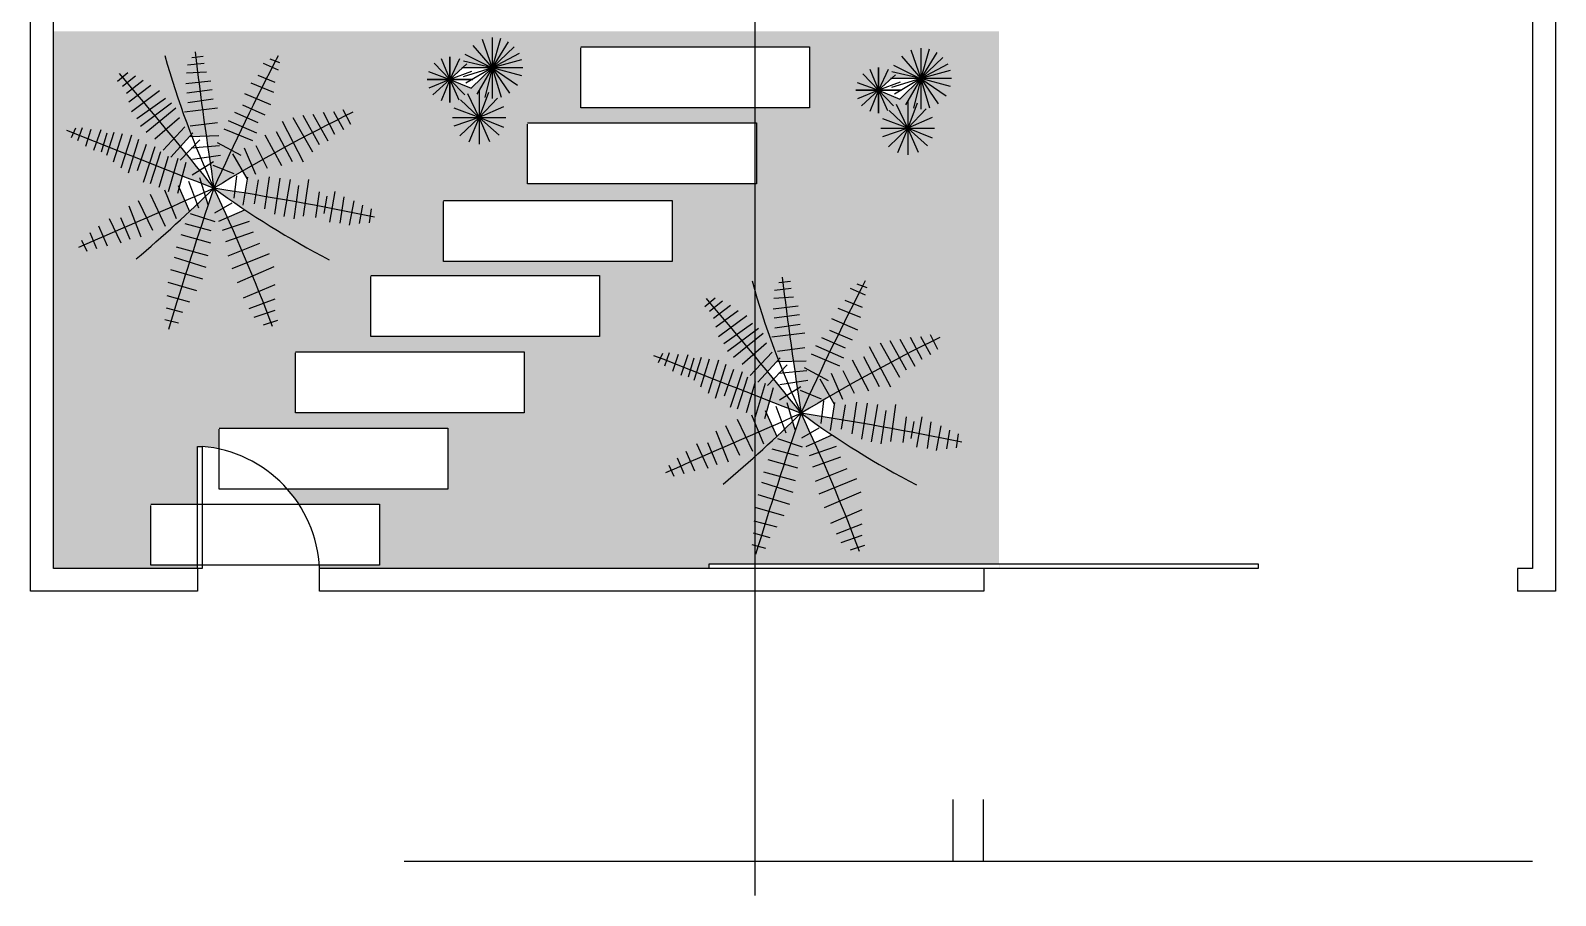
# Model space of a CAD drawing. Header units: metres. Extents: x 5374 to 27989, y 1840 to 7747.
# Drawn here: x 21878 to 22878, y 4856 to 5423 of the extents above; entities that cross this region are included whole.
import ezdxf

# ---------------------------------------------------------------- set-up
doc = ezdxf.new("R2010")
doc.units = ezdxf.units.M
for name, color, linetype in [('01', 1, 'Continuous'), ('02', 2, 'Continuous'), ('03', 3, 'Continuous'), ('05', 5, 'Continuous'), ('06', 6, 'Continuous'), ('Block1', 1, 'Continuous')]:
    doc.layers.add(name, color=color, linetype=linetype)

# ---------------------------------------------------------------- blocks, each defined once
blk = doc.blocks.new('Palmeira001')
at = {"layer": 'Block1'}
for p, q in [((-16.9, 82.3), (-6, 83.6)), ((-14, 87.3), (-6.5, 88.1)), ((32.7, 83.5), (42.6, 79.1)), ((37.1, 86.3), (43.6, 84)), ((-55.9, 77.1), (-62.7, 71.4)), ((-51, 75), (-59.5, 68.3)), ((-45.8, 72.2), (-56.9, 63.6)), ((-17.9, 70.1), (-1.5, 72)), ((-17.4, 77.1), (-4.4, 77.9)), ((24.7, 70.5), (39.5, 64.5)), ((29.3, 75.7), (40.5, 71)), ((-40.8, 68.8), (-55.4, 57.9)), ((-35.1, 65.4), (-53.6, 51.6)), ((-50.1, 47.3), (-31.3, 60.6)), ((-17.2, 64.1), (-0.6, 66.3)), ((-16.7, 57.6), (0, 60)), ((20.5, 63.7), (37.5, 56.3)), ((-47.7, 42.2), (-27.4, 57.4)), ((-24.4, 53.9), (-43.9, 38)), ((-18.7, 51.6), (2.9, 54.2)), ((14, 51.3), (29.4, 44.5)), ((19.2, 56.1), (33.9, 49.6)), ((65.3, 50.1), (75.2, 32.5)), ((72.1, 51.4), (79.6, 36.9)), ((78.9, 51.9), (85.4, 40)), ((85.1, 53.2), (90, 43.6)), ((-90.3, 40.8), (-93.2, 34.6)), ((-85.9, 41.1), (-89, 32.5)), ((-80.2, 40.1), (-83.8, 28.9)), ((-22.1, 47.6), (-38.2, 33.6)), ((-18.5, 41.7), (-32.8, 26.4)), ((-15, 42.3), (2.9, 44.6)), ((7.1, 40.5), (25.8, 32.7)), ((9.9, 45.9), (28.4, 37.9)), ((45.2, 45.4), (59.1, 18.8)), ((52.3, 47.8), (65.1, 25.3)), ((58.8, 49.3), (69.5, 30.1)), ((-73.7, 39.8), (-78.4, 26.3)), ((-69.8, 37.7), (-73.5, 25.1)), ((-65.1, 38), (-69.9, 23)), ((-59.7, 37.1), (-65.5, 18.6)), ((-53.6, 36.3), (-60.5, 14.6)), ((-48.9, 33.5), (-55.8, 11.3)), ((-43.9, 30.2), (-49.9, 12.8)), ((-13.3, 37.8), (-27.8, 21.9)), ((-8.7, 33.2), (-21.6, 19.8)), ((-14.8, 35.4), (3.8, 36)), ((2.6, 31.5), (18.2, 23.1)), ((33.9, 36.5), (44.8, 16.3)), ((41.4, 38.8), (51.8, 19.1)), ((-38.2, 28.7), (-46, 5.3)), ((-34.6, 25.3), (-41.3, 4.3)), ((-29.6, 22.2), (-35.6, 1.9)), ((-23.1, 21.1), (-29.6, -0.9)), ((-14.4, 27.9), (4.2, 29.6)), ((-13.5, 20.5), (4.9, 23.2)), ((12.7, 24.1), (22, 7.9)), ((20.3, 27.9), (27.7, 10.8)), ((27.9, 29.5), (35.4, 14.7)), ((-17.9, 18.3), (-23.4, -2)), ((0.3, 18.8), (-13.7, 10.1)), ((-0.2, 16.7), (13.6, 11.1)), ((-32, 0.5), (-24.2, -18.4)), ((-23, 3.4), (-15.5, -13.7)), ((-16.1, 6.2), (-9.6, -11.3)), ((-8.9, 8.6), (-3.5, -9.2)), ((15.3, 9.7), (13.5, -5.1)), ((22.5, 8.7), (19.5, -9.7)), ((27.1, -8.8), (29.7, 7.1)), ((33.9, -11.9), (37, 8.9)), ((40.4, -15.5), (44, 8.1)), ((46.6, -17.1), (50.8, 7.3)), ((53.1, -18.6), (56.2, 3.4)), ((62.5, 7.3), (59.1, -16.9)), ((-49.1, -6.5), (-39.8, -25.9)), ((-41.3, -2.3), (-31.4, -23.3)), ((12.2, -8.3), (0.8, -14.8)), ((69.5, -0.9), (67.2, -17.7)), ((74.5, -3.8), (72.5, -15)), ((76.5, -20.7), (79.9, -0.7)), ((83.3, -21.5), (85.9, -4.1)), ((89.3, -22.8), (92.4, -6.7)), ((96, -21.7), (98.1, -9.5)), ((-68.1, -18.3), (-60.6, -34.4)), ((-60.8, -17.6), (-54.7, -32)), ((-55.3, -10), (-47.4, -30.4)), ((-15, -15.1), (1.2, -20.4)), ((20.6, -12.8), (3.6, -20.4)), ((102.5, -21.2), (103.8, -11.9)), ((-80.8, -27.6), (-76.4, -38)), ((-75.1, -23.2), (-69.4, -36.2)), ((-21.3, -28.8), (-1.8, -34.3)), ((-18.6, -21.7), (-1.5, -26.3)), ((23.6, -20.3), (5.9, -26.3)), ((8.3, -33.5), (26.5, -27)), ((-86.3, -32.5), (-82.9, -39.8)), ((-24.2, -36.9), (-3.4, -42.6)), ((9.9, -42.9), (30.7, -34.6)), ((-25.5, -43.6), (-4.9, -50.2)), ((12.4, -51.2), (37, -41.2)), ((15.9, -60.3), (39.9, -49.9)), ((-27.9, -51.8), (-7, -58)), ((-30.4, -68.9), (-15.5, -73)), ((-29.8, -60.1), (-10.9, -65.5)), ((20, -70.4), (40.6, -61.6)), ((-30.9, -76.9), (-20, -79.8)), ((23.7, -77.4), (40.6, -70.9)), ((26.8, -83.1), (40.6, -78.4)), ((-31.7, -84.5), (-22.8, -86.8)), ((33, -88), (42.4, -84.9))]:
    blk.add_line(p, q, dxfattribs=at)
for centre, radius, start, end in [((2745.8, 428.6), 2778.3, 186.9825, 188.8424), ((501.9, 237.1), 553.9, 195.5712, 205.1652), ((1867.6, -850.3), 2052.3, 152.7817, 155.4769), ((-2304.9, -1838.4), 2949.7, 38.5934, 40.485), ((588.3, -966.7), 1132.7, 116.0095, 121.2603), ((9626.1, 24655.2), 26466.1, 248.44785, 248.67274), ((-15827.1, 36081.9), 39399.3, 293.54522, 293.68591), ((-601.1, 611.7), 856.8, 309.9791, 314.5951), ((2608.9, -888.2), 2756, 161.1661, 163.1881), ((355.6, 488.4), 602.6, 233.8996, 242.3675), ((-334.3, -2161), 2188.3, 78.3976, 81.2001), ((-1065.5, -503.1), 1179.4, 20.5464, 25.334)]:
    blk.add_arc(centre, radius, start, end, dxfattribs=at)
blk = doc.blocks.new('Planta057')
at = {"layer": 'Block1'}
for p, q in [((4.5, 67.6), (17.6, 29.8)), ((17.6, 69.8), (17.6, -10.2)), ((28.4, 68.3), (17.6, 29.8)), ((38.4, 64), (17.6, 29.8)), ((-49.5, 42.1), (-37.8, 14.5)), ((-37.8, -15.5), (-37.8, 44.5)), ((-37.8, 44.5), (-37.8, -15.5)), ((-25.2, 41.7), (-37.8, 14.5)), ((-18.2, 47.6), (17.7, 29.7)), ((-7.9, 59.3), (17.6, 29.8)), ((46.4, 57.6), (17.6, 29.8)), ((52.8, 48.8), (17.6, 29.8)), ((56.2, 40.3), (17.6, 29.8)), ((-65.9, 24.9), (-37.8, 14.5)), ((-58.6, 36.1), (-37.8, 14.5)), ((-15.8, 34.9), (-37.8, 14.5)), ((-9.7, 25), (-37.8, 14.5)), ((57.6, 29.8), (-22.4, 29.8)), ((17.6, 29.8), (-20.7, 18.2)), ((17.6, 29.8), (-20.3, 38.8)), ((17.6, 29.8), (-16.9, 9.6)), ((17.6, 29.8), (-10.1, 3)), ((17.6, 29.8), (-2.7, -4.6)), ((17.6, 29.8), (7.8, -9)), ((17.6, 29.8), (50.6, 7.3)), ((56.3, 19.6), (17.6, 29.8)), ((17.6, 29.8), (40.2, -3.2)), ((17.7, 29.7), (29.1, -8.5)), ((-7.8, 14.5), (-67.8, 14.5)), ((-67.8, 14.5), (-7.8, 14.5)), ((-37.8, 14.5), (-65.7, 3.2)), ((-37.8, 14.5), (-60.1, -5.7)), ((-37.8, 14.5), (-49.5, -13.2)), ((-37.8, 14.5), (-10.1, 3)), ((-37.8, 14.5), (-18.5, -5.7)), ((-37.8, 14.5), (-26, -12.1)), ((0.3, -35.2), (-24, -12.1)), ((0.3, -35.2), (-14.3, -4.1)), ((0.3, -0.2), (0.3, -70.2)), ((12.7, -2.5), (0.3, -35.2)), ((24.5, -9.9), (0.3, -35.2)), ((-34.7, -35.2), (35.3, -35.2)), ((0.3, -35.2), (-32.7, -46.7)), ((0.3, -35.2), (-32.4, -22.8)), ((0.3, -35.2), (-25, -59.4)), ((0.3, -35.2), (-12.9, -67.6)), ((32.4, -21.2), (0.3, -35.2)), ((26.5, -58.4), (0.3, -35.2)), ((32.8, -48.2), (0.3, -35.2)), ((14.6, -67.2), (0.3, -35.2))]:
    blk.add_line(p, q, dxfattribs=at)

msp = doc.modelspace()

# ---------------------------------------------------------------- hatches: boundary and pattern name
at = {"layer": '02', "true_color": 0x136734}
h = msp.add_hatch(dxfattribs=at)
h.set_pattern_fill('CROSS', color=116)
edge = h.paths.add_edge_path()
edge.add_line((22512.769, 5422.221), (22107.769, 5422.221))
edge.add_line((22107.769, 5422.221), (21892.769, 5422.221))
edge.add_line((21892.769, 5422.221), (21892.769, 5070.171))
edge.add_line((21892.769, 5070.171), (21987.262, 5070.171))
edge.add_line((21987.262, 5070.171), (21987.262, 5072.221))
edge.add_line((21987.262, 5072.221), (21956.604, 5072.221))
edge.add_line((21956.604, 5072.221), (21956.604, 5112.221))
edge.add_line((21956.604, 5112.221), (21987.262, 5112.221))
edge.add_line((21987.262, 5112.221), (21987.262, 5150.171))
edge.add_line((21987.262, 5150.171), (21990.262, 5150.171))
edge.add_arc((21983.308, 5066.421), 84.038, 77.561191, 85.253087, ccw=False)
edge.add_line((22001.409, 5148.487), (22001.409, 5162.221))
edge.add_line((22001.409, 5162.221), (22151.409, 5162.221))
edge.add_line((22151.409, 5162.221), (22151.409, 5122.221))
edge.add_line((22151.409, 5122.221), (22046.148, 5122.221))
edge.add_arc((21983.308, 5066.421), 84.038, 33.023397, 41.60373, ccw=False)
edge.add_line((22053.77, 5112.221), (22106.604, 5112.221))
edge.add_line((22106.604, 5112.221), (22106.604, 5072.221))
edge.add_line((22106.604, 5072.221), (22067.146, 5072.221))
edge.add_arc((21983.308, 5066.421), 84.038, 2.557532, 3.956998, ccw=False)
edge.add_line((22067.262, 5070.171), (22322.802, 5070.171))
edge.add_line((22322.802, 5070.171), (22322.802, 5073.171))
edge.add_line((22322.802, 5073.171), (22513.004, 5073.171))
edge.add_line((22513.004, 5073.171), (22513.004, 5070.171))
edge.add_line((22513.004, 5070.171), (22512.769, 5070.171))
edge.add_line((22512.769, 5070.171), (22512.769, 5422.221))
h.paths.add_polyline_path([(22461.578, 5391.256), (22447.758, 5377.889), (22433.893, 5383.611), (22442.171, 5391.29), (22461.511, 5391.29), (22461.396, 5391.347), (22461.612, 5391.29), (22461.612, 5391.39), (22461.65, 5391.264), (22461.888, 5391.101), (22461.665, 5391.213), (22461.82, 5390.693), (22461.634, 5391.228)], flags=16)
edge = h.paths.add_edge_path(flags=16)
edge.add_line((22401.834, 5183.058), (22404.868, 5177.839))
edge.add_line((22404.868, 5177.839), (22403.365, 5168.667))
edge.add_arc((22048.292, 3009.408), 2188.259, 80.661737, 81.200061)
edge.add_arc((22738.121, 5658.807), 602.608, 233.899552, 236.261017)
edge.add_line((22403.426, 5157.692), (22392.016, 5152.545))
edge.add_arc((21317.063, 4667.239), 1179.426, 24.297593, 25.333978)
edge.add_arc((24991.497, 4282.204), 2755.995, 161.166141, 161.413759)
edge.add_line((22379.242, 5160.627), (22377.461, 5166.436))
edge.add_arc((21781.501, 5782.033), 856.813, 313.114208, 314.071447, ccw=False)
edge.add_line((22367.094, 5156.566), (22360.215, 5172.269))
edge.add_line((22360.215, 5172.269), (22362.306, 5180.022))
edge.add_arc((32008.622, 29825.531), 26466.064, 248.6244953, 248.6727421)
edge.add_arc((20077.628, 3331.941), 2949.662, 38.593368, 39.273942)
edge.add_line((22361.045, 5199.162), (22368.095, 5206.83))
edge.add_arc((22884.422, 5407.459), 553.937, 201.234548, 201.347349)
edge.add_line((22368.491, 5205.814), (22377.961, 5206.1))
edge.add_arc((25128.378, 5598.987), 2778.336, 188.129498, 188.842417)
edge.add_arc((22970.846, 4203.664), 1132.69, 120.155848, 121.260296, ccw=False)
h.paths.add_polyline_path([(22388.578, 5372.221), (22238.578, 5372.221), (22238.578, 5412.221), (22388.578, 5412.221)], flags=16)
h.paths.add_polyline_path([(22353.747, 5322.221), (22203.747, 5322.221), (22203.747, 5362.221), (22353.747, 5362.221)], flags=16)
h.paths.add_polyline_path([(22298.578, 5271.482), (22148.578, 5271.482), (22148.578, 5311.482), (22298.578, 5311.482)], flags=16)
h.paths.add_polyline_path([(22250.902, 5262.221), (22250.902, 5222.221), (22100.902, 5222.221), (22100.902, 5262.221)], flags=16)
h.paths.add_polyline_path([(22201.588, 5212.221), (22201.588, 5172.221), (22051.588, 5172.221), (22051.588, 5212.221)], flags=16)
h.paths.add_polyline_path([(22180.581, 5398.318), (22180.82, 5398.155), (22180.596, 5398.267), (22180.751, 5397.747), (22180.565, 5398.282), (22180.509, 5398.31), (22166.69, 5384.943), (22152.824, 5390.665), (22161.102, 5398.344), (22180.442, 5398.344), (22180.327, 5398.401), (22180.544, 5398.344), (22180.544, 5398.444)], flags=16)
edge = h.paths.add_edge_path(flags=16)
edge.add_arc((22353.104, 5806.378), 602.608, 233.899552, 236.261017)
edge.add_line((22018.409, 5305.263), (22006.999, 5300.115))
edge.add_arc((20932.046, 4814.81), 1179.426, 24.297593, 25.333978)
edge.add_arc((24606.481, 4429.775), 2755.995, 161.166141, 161.413759)
edge.add_line((21994.225, 5308.198), (21992.445, 5314.007))
edge.add_arc((21396.484, 5929.604), 856.813, 313.114208, 314.071447, ccw=False)
edge.add_line((21982.077, 5304.137), (21975.198, 5319.84))
edge.add_line((21975.198, 5319.84), (21977.289, 5327.593))
edge.add_arc((31623.605, 29973.102), 26466.064, 248.6244953, 248.6727421)
edge.add_arc((19692.611, 3479.512), 2949.662, 38.593368, 39.273942)
edge.add_line((21976.028, 5346.733), (21983.078, 5354.401))
edge.add_arc((22499.405, 5555.03), 553.937, 201.234548, 201.347349)
edge.add_line((21983.474, 5353.385), (21992.944, 5353.671))
edge.add_arc((24743.361, 5746.558), 2778.336, 188.129498, 188.842417)
edge.add_arc((22585.829, 4351.235), 1132.69, 120.155848, 121.260296, ccw=False)
edge.add_line((22016.818, 5330.629), (22019.851, 5325.41))
edge.add_line((22019.851, 5325.41), (22018.348, 5316.238))
edge.add_arc((21663.275, 3156.979), 2188.259, 80.661737, 81.200061)

# ---------------------------------------------------------------- linework, layer by layer
for points in [[(22238.578, 5412.221), (22388.578, 5412.221), (22388.578, 5372.221), (22238.578, 5372.221), (22238.578, 5411.482)], [(22203.747, 5362.221), (22353.747, 5362.221), (22353.747, 5322.221), (22203.747, 5322.221), (22203.747, 5361.482)], [(22148.578, 5311.482), (22298.578, 5311.482), (22298.578, 5271.482), (22148.578, 5271.482), (22148.578, 5310.744)], [(22100.902, 5262.221), (22250.902, 5262.221), (22250.902, 5222.221), (22100.902, 5222.221), (22100.902, 5261.482)], [(22051.588, 5212.221), (22201.588, 5212.221), (22201.588, 5172.221), (22051.588, 5172.221), (22051.588, 5211.482)], [(22001.409, 5162.221), (22151.409, 5162.221), (22151.409, 5122.221), (22001.409, 5122.221), (22001.409, 5161.482)], [(21956.604, 5112.221), (22106.604, 5112.221), (22106.604, 5072.221), (21956.604, 5072.221), (21956.604, 5111.482)]]:
    msp.add_lwpolyline(points)
at = {"layer": '01'}
msp.add_arc((21983.308, 5066.421), 84.038, 2.557532, 85.253087, dxfattribs=at)
at = {"layer": '02'}
for points in [[(21987.262, 5070.171), (21987.262, 5150.171), (21990.262, 5150.171), (21990.262, 5070.171)], [(22322.802, 5070.171), (22322.802, 5073.171), (22682.802, 5073.171), (22682.802, 5070.171)]]:
    msp.add_lwpolyline(points, close=True, dxfattribs=at)
at = {"layer": '03'}
for p, q in [((22482.769, 4878.003), (22482.769, 4918.661)), ((22502.769, 4878.003), (22502.769, 4918.661)), ((22862.769, 4878.003), (22122.769, 4878.003))]:
    msp.add_line(p, q, dxfattribs=at)
at = {"layer": '05'}
msp.add_line((22352.769, 7746.737), (22352.769, 4855.766), dxfattribs=at)
at = {"layer": '06'}
for p, q in [((21877.769, 5055.171), (21877.769, 7437.901)), ((22877.769, 7437.901), (22877.769, 5055.171)), ((21892.769, 5070.171), (21892.769, 7422.901)), ((22862.769, 5809.31), (22862.769, 5070.171)), ((21990.262, 5070.171), (21892.769, 5070.171)), ((21987.262, 5070.171), (21987.262, 5055.171)), ((22502.802, 5070.171), (22067.262, 5070.171)), ((22067.262, 5055.171), (22067.262, 5070.171)), ((22502.802, 5070.171), (22502.802, 5055.171)), ((22862.769, 5070.171), (22852.802, 5070.171)), ((22852.802, 5070.171), (22852.802, 5055.171)), ((21987.262, 5055.171), (21877.769, 5055.171)), ((22502.802, 5055.171), (22067.262, 5055.171)), ((22877.769, 5055.171), (22852.802, 5055.171))]:
    msp.add_line(p, q, dxfattribs=at)

# ---------------------------------------------------------------- block references
at = {"layer": '05', "xscale": 0.5, "yscale": 0.5, "zscale": 0.5}
for p in [(22171.744, 5383.432), (22452.813, 5376.378)]:
    msp.add_blockref('Planta057', p, dxfattribs=at)
at = {"layer": '05'}
for p in [(21997.549, 5317.936), (22382.566, 5170.365)]:
    msp.add_blockref('Palmeira001', p, dxfattribs=at)

doc.saveas('drawing.dxf')
